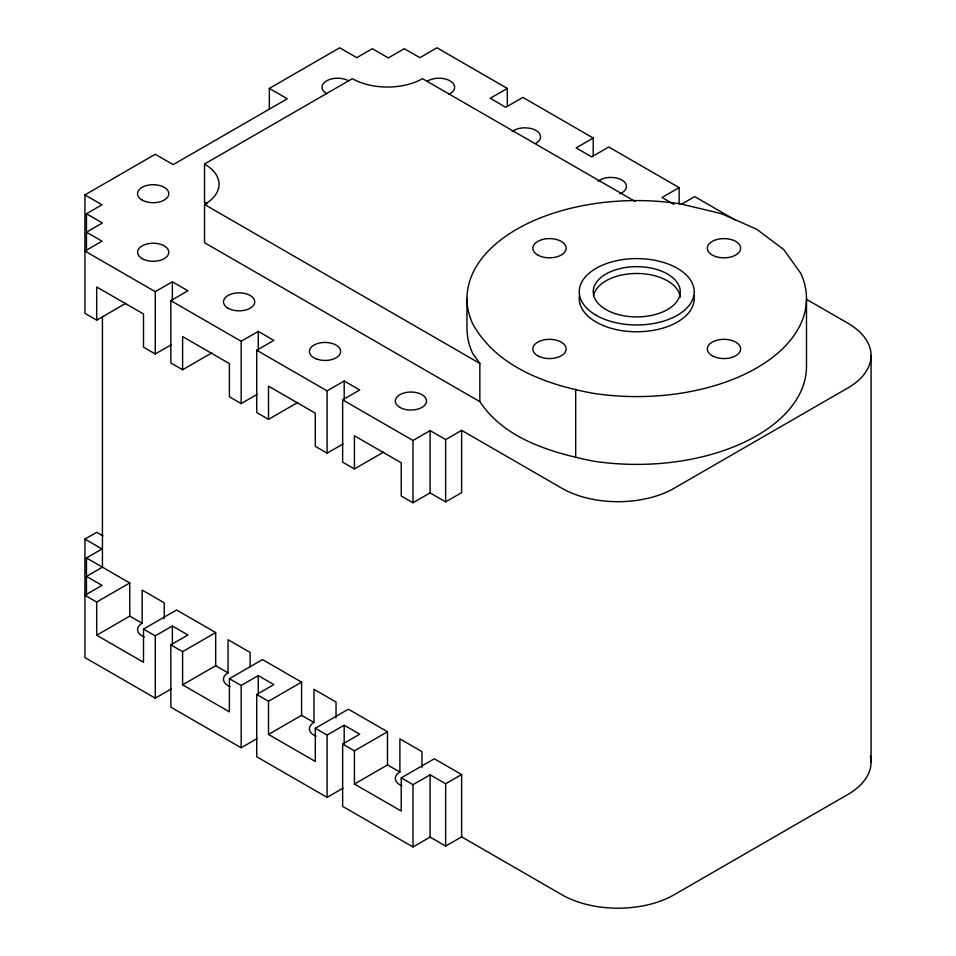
<?xml version="1.0" encoding="UTF-8"?>
<svg xmlns="http://www.w3.org/2000/svg" width="956" height="956" viewBox="0 0 956 956"><rect width="100%" height="100%" fill="white"/><g stroke="black" fill="none" stroke-linecap="round" stroke-linejoin="round"><path stroke-width="1.43" d="M125.941 303.255L96.687 320.152L84.917 313.353L84.917 194.893L155.266 154.274L173.203 164.635L287.29 98.779L269.341 88.418L269.341 109.187M269.341 88.418L339.703 47.8L356.791 57.671L372.35 48.684L388.327 57.91L404.304 48.684L419.863 57.671L436.964 47.8L507.313 88.418L507.313 106.224M86.458 251.488L86.458 213.75L102.017 204.775L84.917 194.893M806.494 298.583L806.494 366.387A169.75 98.002 0 0 1 592.804 461.055C551.218 452.594 504.481 438.935 479.852 401.628L204.524 242.681L204.524 204.488A49.545 28.608 0 0 0 204.524 164.026L352.382 78.667A49.545 28.608 0 0 0 422.456 78.667L635.095 201.405M86.458 213.75L102.435 222.975L86.458 232.2L102.017 241.175L84.917 251.046L155.266 291.664L172.367 281.793L187.926 290.779L170.825 300.65L170.825 362.957L182.596 369.745L211.85 352.86M507.313 88.418L490.213 98.289L505.772 107.275L522.872 97.404L593.222 138.023L593.222 155.816M96.687 320.152L96.687 286.979L143.496 313.998L143.496 347.171L155.266 353.971L171.148 344.805M170.825 300.65L241.175 341.268L258.275 331.397L273.834 340.384L256.734 350.255L256.734 412.55L268.505 419.349L297.758 402.452M593.222 138.023L576.121 147.893L591.68 156.868L608.781 146.997L679.13 187.615L679.13 203.939M182.596 369.745L182.596 336.572L229.404 363.603L229.404 396.776L241.175 403.575L257.056 394.41M256.734 350.255L327.083 390.873L344.184 381.002L359.743 389.976L342.642 399.847L342.642 462.154L354.413 468.954L383.667 452.057M679.13 187.615L662.03 197.486L674.004 204.393M171.148 689.013L155.266 698.179L84.917 657.561L84.917 539.1L96.687 532.313L103.045 535.981M681.258 204.357L694.689 196.601L735.618 220.227M86.458 595.684L86.458 557.957L102.017 548.971L84.917 539.1M268.505 419.349L268.505 386.176L315.313 413.195L315.313 446.368L327.083 453.168L342.965 444.002M96.687 602.053L129.765 582.957L129.765 616.13L96.687 635.226L96.687 602.053L84.917 595.253L102.017 585.383L86.458 576.408L102.435 567.183L102.435 316.603M342.642 399.847L412.992 440.465L430.092 430.594L445.651 439.581L461.629 430.355L561.973 488.289A79.276 45.768 0 0 0 638.548 500.131L648.371 498.207A79.276 45.768 0 0 0 674.088 488.289L847.864 387.957A79.276 45.768 0 0 0 865.049 373.103L868.383 367.439A79.276 45.768 0 0 0 847.864 323.224L806.697 299.455M96.687 635.226L143.496 662.257L143.496 629.072L176.573 609.988L215.674 632.561L215.674 665.735L182.596 684.831L182.596 651.657L215.674 632.561M143.496 629.072L155.266 635.871L172.367 626.001L187.926 634.987L170.825 644.858L170.825 707.153L241.175 747.771L257.056 738.606M354.413 468.954L354.413 435.769L401.221 462.8L401.221 495.973L412.992 502.772L430.092 492.902L445.651 501.876L461.629 492.651L461.629 430.355M182.596 684.831L229.404 711.85L229.404 678.676L262.482 659.58L301.582 682.154L301.582 715.327L268.505 734.423L268.505 701.25L301.582 682.154M229.404 678.676L241.175 685.476L258.275 675.605L273.834 684.58L256.734 694.45L256.734 756.758L327.083 797.376L342.965 788.21M268.505 734.423L315.313 761.454L315.313 728.281L348.39 709.185L387.491 731.758L387.491 764.931L354.413 784.028L354.413 750.854L387.491 731.758M315.313 728.281L327.083 735.068L344.184 725.198L359.743 734.184L342.642 744.055L342.642 806.362L412.992 846.98L430.092 837.109L445.651 846.084L461.629 836.858L561.973 894.792A79.276 45.768 0 0 0 674.088 894.792L847.864 794.46A79.276 45.768 0 0 0 870.402 756.124M354.413 784.028L401.221 811.047L401.221 777.873L434.299 758.777L461.629 774.563L461.629 836.858M401.221 777.873L412.992 784.673L430.092 774.802L445.651 783.777L461.629 774.563M129.765 616.13L142.157 623.252A15.607 9.01 0 0 0 144.248 637.007M387.491 764.931L399.883 772.054A15.607 9.01 0 0 0 401.974 785.808M204.524 204.488L479.852 363.447L479.852 401.628M86.458 557.957L129.765 582.957M215.674 665.735L228.054 672.869A15.607 9.01 0 0 0 230.133 686.623M301.582 715.327L313.962 722.461A15.607 9.01 0 0 0 316.042 736.216M170.825 644.858L182.596 651.657M256.734 694.45L268.505 701.25M342.642 744.055L354.413 750.854M204.524 164.026L204.524 202.218L206.663 203.628M204.524 202.218L206.783 203.915M479.852 363.447L472.766 353.565A169.75 98.002 0 0 1 466.982 328.195L466.982 298.583M871.083 355.584L871.083 762.099M575.691 389.164L575.691 456.968M445.651 439.581L445.651 501.876M445.651 783.777L445.651 846.084M430.092 430.594L430.092 492.902M430.092 774.802L430.092 837.109M421.955 767.489L421.955 751.619L399.883 738.88L399.883 772.054M412.992 440.465L412.992 502.772M412.992 784.673L412.992 846.98M344.184 381.002L344.184 400.277M344.184 725.198L344.184 744.485M336.034 717.896L336.034 702.039L313.962 689.288L313.962 722.461M327.083 390.873L327.083 453.168M327.083 735.068L327.083 797.376M258.275 331.397L258.275 350.685M258.275 675.605L258.275 694.881M250.114 666.858L250.114 652.434L228.054 639.695L228.054 672.869M241.175 341.268L241.175 403.575M241.175 685.476L241.175 747.771M172.367 281.793L172.367 301.08M172.367 626.001L172.367 645.288M164.229 618.687L164.229 602.818L142.157 590.079L142.157 623.252M155.266 291.664L155.266 353.971M155.266 635.871L155.266 698.179M593.473 295.966A43.498 25.119 0 0 1 637.879 273.476A43.498 25.119 0 0 1 680.182 297.28M693.996 295.703A57.48 33.185 0 0 1 636.732 331.768A57.48 33.185 0 0 1 579.479 295.703M619.799 193.805A15.607 9.01 0 0 0 626.455 186.42L625.917 184.09A15.607 9.01 0 0 0 614.887 177.72L610.848 177.41A15.607 9.01 0 0 0 598.062 181.258M535.969 143.197A15.607 9.01 0 0 0 540.546 136.816L540.009 134.485A15.607 9.01 0 0 0 528.979 128.116L524.94 127.805A15.607 9.01 0 0 0 512.153 131.653M448.675 94.309A15.607 9.01 0 0 0 452.092 82.288L449.428 80.507A15.607 9.01 0 0 0 427.392 81.212M326.594 93.592A15.607 9.01 0 0 1 326.594 80.854A15.607 9.01 0 0 1 348.665 80.854M721.613 213.714L680.672 203.915A169.75 98.002 0 0 0 472.766 323.953C496.785 367.104 546.88 384.742 592.804 393.251A169.75 98.002 0 0 0 800.71 273.225L783.753 249.588L756.77 229.285L721.613 213.714M537.726 355.752A16.646 9.608 0 0 0 565.582 351.438A16.646 9.608 0 0 0 545.183 339.667A16.646 9.608 0 0 0 537.726 355.752M614.983 313.544A43.498 25.119 0 0 0 680.242 291.795A43.498 25.119 0 0 0 614.983 270.034A43.498 25.119 0 0 0 614.983 313.544M537.726 255.013A16.646 9.608 0 0 0 565.582 250.711A16.646 9.608 0 0 0 545.183 238.928A16.646 9.608 0 0 0 537.726 255.013M715.65 256.543A16.646 9.608 0 0 0 740.625 248.213A16.646 9.608 0 0 0 715.65 239.896A16.646 9.608 0 0 0 715.65 256.543M712.208 355.752A16.646 9.608 0 0 0 740.063 351.438A16.646 9.608 0 0 0 719.665 339.667A16.646 9.608 0 0 0 712.208 355.752M596.09 315.253A57.48 33.185 0 0 0 692.252 300.375A57.48 33.185 0 0 0 621.866 259.733A57.48 33.185 0 0 0 596.09 315.253M142.157 258.622A15.607 9.01 0 0 0 168.268 254.583A15.607 9.01 0 0 0 149.16 243.541A15.607 9.01 0 0 0 142.157 258.622M228.066 308.214A15.607 9.01 0 0 0 254.177 304.175A15.607 9.01 0 0 0 235.068 293.145A15.607 9.01 0 0 0 228.066 308.214M317.213 359.253A15.607 9.01 0 0 0 340.623 351.45A15.607 9.01 0 0 0 317.213 343.646A15.607 9.01 0 0 0 317.213 359.253M399.883 407.411A15.607 9.01 0 0 0 425.994 403.372A15.607 9.01 0 0 0 406.886 392.342A15.607 9.01 0 0 0 399.883 407.411M142.157 200.079A15.607 9.01 0 0 0 168.268 196.04A15.607 9.01 0 0 0 149.16 184.998A15.607 9.01 0 0 0 142.157 200.079"/></g></svg>
